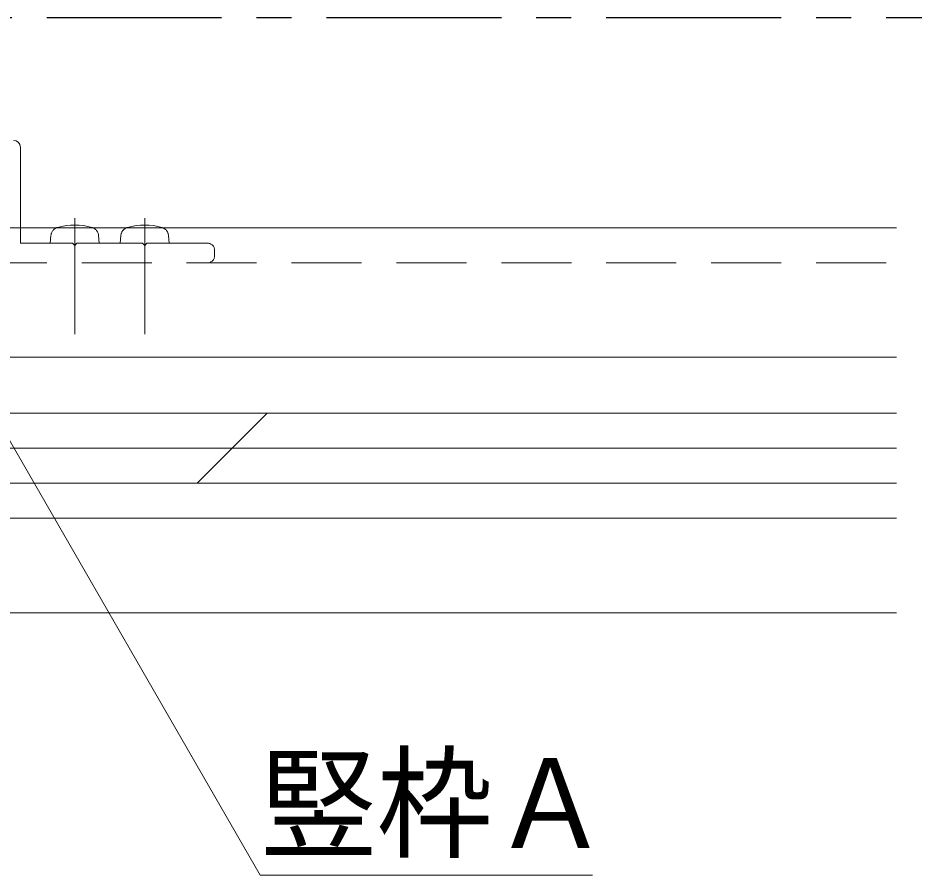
# Model space of a CAD drawing. Units: millimetres at full size, sheet at 1:5; details may follow other scales. Extents: x -1050 to 1050, y -742 to 742.
# Drawn here: x 569.9 to 698, y -217.8 to -95.3 of the extents above; entities that cross this region are included whole.
import ezdxf
from ezdxf.enums import TextEntityAlignment as Align

# ---------------------------------------------------------------- set-up
doc = ezdxf.new("R2010")
doc.units = ezdxf.units.MM
doc.header["$LTSCALE"] = 5
doc.linetypes.add('CHAIN1', pattern=[8, 5, -1, 1, -1])
doc.linetypes.add('DASHED2', pattern=[3, 2, -1])
doc.layers.add('0-0_通り芯', color=7, linetype='CHAIN1')
for name, color, linetype, lineweight in [('0-4_手摺部材', 92, 'Continuous', 20), ('0-7_ガラス', 6, 'Continuous', 20), ('0-9_文字', 3, 'Continuous', 20)]:
    doc.layers.add(name, color=color, linetype=linetype, lineweight=lineweight)
doc.styles.add('ＭＳ ゴシック', font='')
doc.styles.get('ＭＳ ゴシック').set_extended_font_data('MS Gothic')

msp = doc.modelspace()

# ---------------------------------------------------------------- linework, layer by layer
at = {"layer": '0-0_通り芯'}
msp.add_line((959.011, -95.293), (-177.305, -95.293), dxfattribs=at)
at = {"layer": '0-4_手摺部材'}
for p, q in [((570.27, -125.293), (570.27, -113.793)), ((566.52, -125.293), (695.52, -125.293)), ((557.006, -143.793), (695.52, -143.793)), ((556.979, -166.796), (695.52, -166.796)), ((695.52, -180.293), (549.02, -180.293))]:
    msp.add_line(p, q, dxfattribs=at)
at = {"layer": '0-4_手摺部材', "linetype": 'CHAIN1'}
for p, q in [((578.02, -123.893), (578.02, -140.493)), ((588.02, -123.893), (588.02, -140.493))]:
    msp.add_line(p, q, dxfattribs=at)
at = {"layer": '0-4_手摺部材', "linetype": 'DASHED2'}
for p, q in [((570.27, -127.493), (570.27, -125.293)), ((574.618, -126.374), (574.52, -127.493)), ((581.422, -126.374), (581.52, -127.493)), ((584.618, -126.374), (584.52, -127.493)), ((591.422, -126.374), (591.52, -127.493)), ((577.72, -127.493), (570.27, -127.493)), ((578.02, -127.793), (577.72, -127.493)), ((578.02, -127.793), (578.32, -127.493)), ((587.72, -127.493), (578.32, -127.493)), ((588.02, -127.793), (587.72, -127.493)), ((588.02, -127.793), (588.32, -127.493)), ((597.02, -127.493), (588.32, -127.493)), ((598.02, -129.293), (598.02, -128.493)), ((549.02, -130.293), (695.52, -130.293))]:
    msp.add_line(p, q, dxfattribs=at)
at = {"layer": '0-4_手摺部材'}
for centre, radius, start, end in [((569.27, -113.793), 1, 0, 90), ((575.913, -126.487), 1.3, 105.88085, 113.31036), ((578.02, -133.893), 9, 74.11915, 105.88085), ((580.127, -126.487), 1.3, 66.68964, 74.11915), ((585.913, -126.487), 1.3, 105.88085, 113.31036), ((588.02, -133.893), 9, 74.11915, 105.88085), ((590.127, -126.487), 1.3, 66.68964, 74.11915)]:
    msp.add_arc(centre, radius, start, end, dxfattribs=at)
at = {"layer": '0-4_手摺部材', "linetype": 'DASHED2'}
for centre, radius, start, end in [((575.913, -126.487), 1.3, 113.31036, 175), ((580.127, -126.487), 1.3, 5, 66.68964), ((585.913, -126.487), 1.3, 113.31036, 175), ((590.127, -126.487), 1.3, 5, 66.68964), ((597.02, -128.493), 1, 0, 90), ((597.02, -129.293), 1, 270, 360)]:
    msp.add_arc(centre, radius, start, end, dxfattribs=at)
at = {"layer": '0-7_ガラス'}
for p, q in [((551.979, -151.796), (695.52, -151.796)), ((605.523, -151.796), (595.523, -161.796)), ((695.52, -156.796), (551.979, -156.796)), ((695.52, -161.796), (551.979, -161.796))]:
    msp.add_line(p, q, dxfattribs=at)
at = {"layer": '0-9_文字'}
msp.add_lwpolyline([(556.979, -135.407), (604.545, -217.793), (652.045, -217.793)], dxfattribs=at)

# ---------------------------------------------------------------- texts
at = {"layer": '0-9_文字', "style": 'ＭＳ ゴシック', "width": 0.95}
msp.add_text('竪枠Ａ', height=12.83, dxfattribs=at).set_placement((604.545, -217.793), align=Align.BOTTOM_LEFT)

doc.saveas('drawing.dxf')
